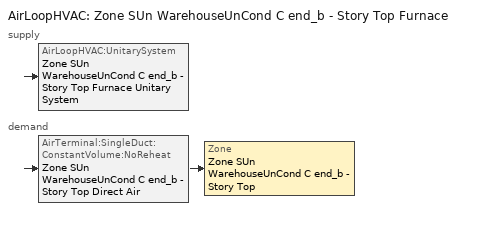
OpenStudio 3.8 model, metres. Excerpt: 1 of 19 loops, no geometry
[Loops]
AirLoopHVAC 'Zone SUn WarehouseUnCond C end_b - Story Top Furnace'
 supply: AirLoopHVAC:UnitarySystem 'Zone SUn WarehouseUnCond C end_b - Story Top Furnace Unitary System'
 demand: AirTerminal:SingleDuct:ConstantVolume:NoReheat 'Zone SUn WarehouseUnCond C end_b - Story Top Direct Air' > Zone 'Zone SUn WarehouseUnCond C end_b - Story Top'
[Sizing:Zone]
Zone SUn WarehouseUnCond C end_b - Story Top: Zone Cooling Design Supply Air Temperature Input Method=SupplyAirTemperature; Zone Cooling Design Supply Air Temperature {C}=14; Zone Cooling Design Supply Air Temperature Difference {deltaC}=11.11; Zone Heating Design Supply Air Temperature Input Method=SupplyAirTemperature; Zone Heating Design Supply Air Temperature {C}=40; Zone Heating Design Supply Air Temperature Difference {deltaC}=11.11; Zone Cooling Design Supply Air Humidity Ratio {kg-H2O/kg-air}=0.0085; Zone Heating Design Supply Air Humidity Ratio {kg-H2O/kg-air}=0.008; Cooling Design Air Flow Method=DesignDay; Heating Design Air Flow Method=DesignDay; Account for Dedicated Outdoor Air System=No; Dedicated Outdoor Air System Control Strategy=NeutralSupplyAir; Dedicated Outdoor Air Low Setpoint Temperature for Design {C}=autosize; Dedicated Outdoor Air High Setpoint Temperature for Design {C}=autosize; Zone Load Sizing Method=Sensible Load Only No Latent Load; Zone Latent Cooling Design Supply Air Humidity Ratio Input Method=HumidityRatioDifference; Zone Cooling Design Supply Air Humidity Ratio Difference {kgWater/kgDryAir}=0.005; Zone Latent Heating Design Supply Air Humidity Ratio Input Method=HumidityRatioDifference; Zone Humidification Design Supply Air Humidity Ratio Difference {kgWater/kgDryAir}=0.005
[Zone equipment]
Zone SUn WarehouseUnCond C end_b - Story Top: Zone SUn WarehouseUnCond C end_b - Story Top Direct Air
[AirLoopHVAC]
Zone SUn WarehouseUnCond C end_b - Story Top Furnace: Availability Schedule=Always On Discrete; Design Supply Air Flow Rate {m3/s}=0.0770924; Design Return Air Flow Fraction of Supply Air Flow=1
[Sizing:System]
Zone SUn WarehouseUnCond C end_b - Story Top Furnace: Type of Load to Size On=Sensible; Design Outdoor Air Flow Rate {m3/s}=Autosize; Central Heating Maximum System Air Flow Ratio=0.3; Preheat Design Temperature {C}=7.22222; Preheat Design Humidity Ratio {kg-H2O/kg-Air}=0.008; Precool Design Temperature {C}=12.7778; Precool Design Humidity Ratio {kg-H2O/kg-Air}=0.008; Central Cooling Design Supply Air Temperature {C}=12.7778; Central Heating Design Supply Air Temperature {C}=50; Sizing Option=NonCoincident; 100% Outdoor Air in Cooling=Yes; 100% Outdoor Air in Heating=Yes; Central Cooling Design Supply Air Humidity Ratio {kg-H2O/kg-Air}=0.0085; Central Heating Design Supply Air Humidity Ratio {kg-H2O/kg-Air}=0.008; Cooling Design Air Flow Method=DesignDay; Heating Design Air Flow Method=DesignDay; System Outdoor Air Method=ZoneSum; Zone Maximum Outdoor Air Fraction=1; Cooling Supply Air Flow Rate Per Floor Area {m3/s-m2}=0.00996765; Cooling Fraction of Autosized Cooling Supply Air Flow Rate=1; Cooling Supply Air Flow Rate Per Unit Cooling Capacity {m3/s-W}=3.94755e-05; Heating Supply Air Flow Rate Per Floor Area {m3/s-m2}=0.00996765; Heating Fraction of Autosized Heating Supply Air Flow Rate=1; Heating Fraction of Autosized Cooling Supply Air Flow Rate=1; Heating Supply Air Flow Rate Per Unit Heating Capacity {m3/s-W}=3.15882e-05; Cooling Design Capacity Method=CoolingDesignCapacity; Cooling Design Capacity {W}=1707.57; Cooling Design Capacity Per Floor Area {W/m2}=234.7; Fraction of Autosized Cooling Design Capacity=1; Heating Design Capacity Method=HeatingDesignCapacity; Heating Design Capacity {W}=4276.79; Heating Design Capacity Per Floor Area {W/m2}=157; Fraction of Autosized Heating Design Capacity=1; Central Cooling Capacity Control Method=OnOff; Occupant Diversity=1
[Coil:Heating:Gas]
Zone SUn WarehouseUnCond C end_b - Story Top Furnace Heating Coil: Availability Schedule=Always On Discrete; Gas Burner Efficiency=0.78; Nominal Capacity {W}=4276.79; On Cycle Parasitic Electric Load {W}=0; Off Cycle Parasitic Gas Load {W}=0
[Fan:OnOff]
Zone SUn WarehouseUnCond C end_b - Story Top Furnace Supply Fan: Availability Schedule=Always On Discrete; Fan Total Efficiency=0.5135; Pressure Rise {Pa}=622.722; Maximum Flow Rate {m3/s}=0.0770924; Motor Efficiency=0.79; Motor In Airstream Fraction=1; Fan Power Ratio Function of Speed Ratio Curve=Fan On Off Power Curve 17; Fan Efficiency Ratio Function of Speed Ratio Curve=Fan On Off Efficiency Curve 17
[AirLoopHVAC:UnitarySystem]
Zone SUn WarehouseUnCond C end_b - Story Top Furnace Unitary System: Control Type=Load; Controlling Zone or Thermostat Location=Zone SUn WarehouseUnCond C end_b - Story Top; Dehumidification Control Type=None; Availability Schedule=Always On Discrete; Supply Fan=Zone SUn WarehouseUnCond C end_b - Story Top Furnace Supply Fan; Fan Placement=BlowThrough; Supply Air Fan Operating Mode Schedule=Always Off Discrete; Heating Coil=Zone SUn WarehouseUnCond C end_b - Story Top Furnace Heating Coil; DX Heating Coil Sizing Ratio=1; Use DOAS DX Cooling Coil=No; DOAS DX Cooling Coil Leaving Minimum Air Temperature {C}=2; Latent Load Control=SensibleOnlyLoadControl; Supply Air Flow Rate Method During Cooling Operation=SupplyAirFlowRate; Supply Air Flow Rate During Cooling Operation {m3/s}=0; Supply Air Flow Rate Method During Heating Operation=SupplyAirFlowRate; Supply Air Flow Rate During Heating Operation {m3/s}=0.0770924; Supply Air Flow Rate Method When No Cooling or Heating is Required=SupplyAirFlowRate; Supply Air Flow Rate When No Cooling or Heating is Required {m3/s}=0; No Load Supply Air Flow Rate Control Set To Low Speed=Yes; Maximum Supply Air Temperature {C}=50; Maximum Outdoor Dry-Bulb Temperature for Supplemental Heater Operation {C}=21; Ancilliary On-Cycle Electric Power {W}=0; Ancilliary Off-Cycle Electric Power {W}=0
[AirTerminal:SingleDuct:ConstantVolume:NoReheat]
Zone SUn WarehouseUnCond C end_b - Story Top Direct Air: Availability Schedule=Always On Discrete; Maximum Air Flow Rate {m3/s}=0.0770924
[Schedule:Constant]
Name | Value
Always On Discrete | 1
Always Off Discrete | 0
[Curve:Exponent]
Fan On Off Power Curve 17: Coefficient1 Constant=1; Coefficient2 Constant=0; Coefficient3 Constant=0; Minimum Value of x=0; Maximum Value of x=1
[Curve:Cubic]
Fan On Off Efficiency Curve 17: Coefficient1 Constant=1; Coefficient2 x=0; Coefficient3 x**2=0; Coefficient4 x**3=0; Minimum Value of x=0; Maximum Value of x=1
